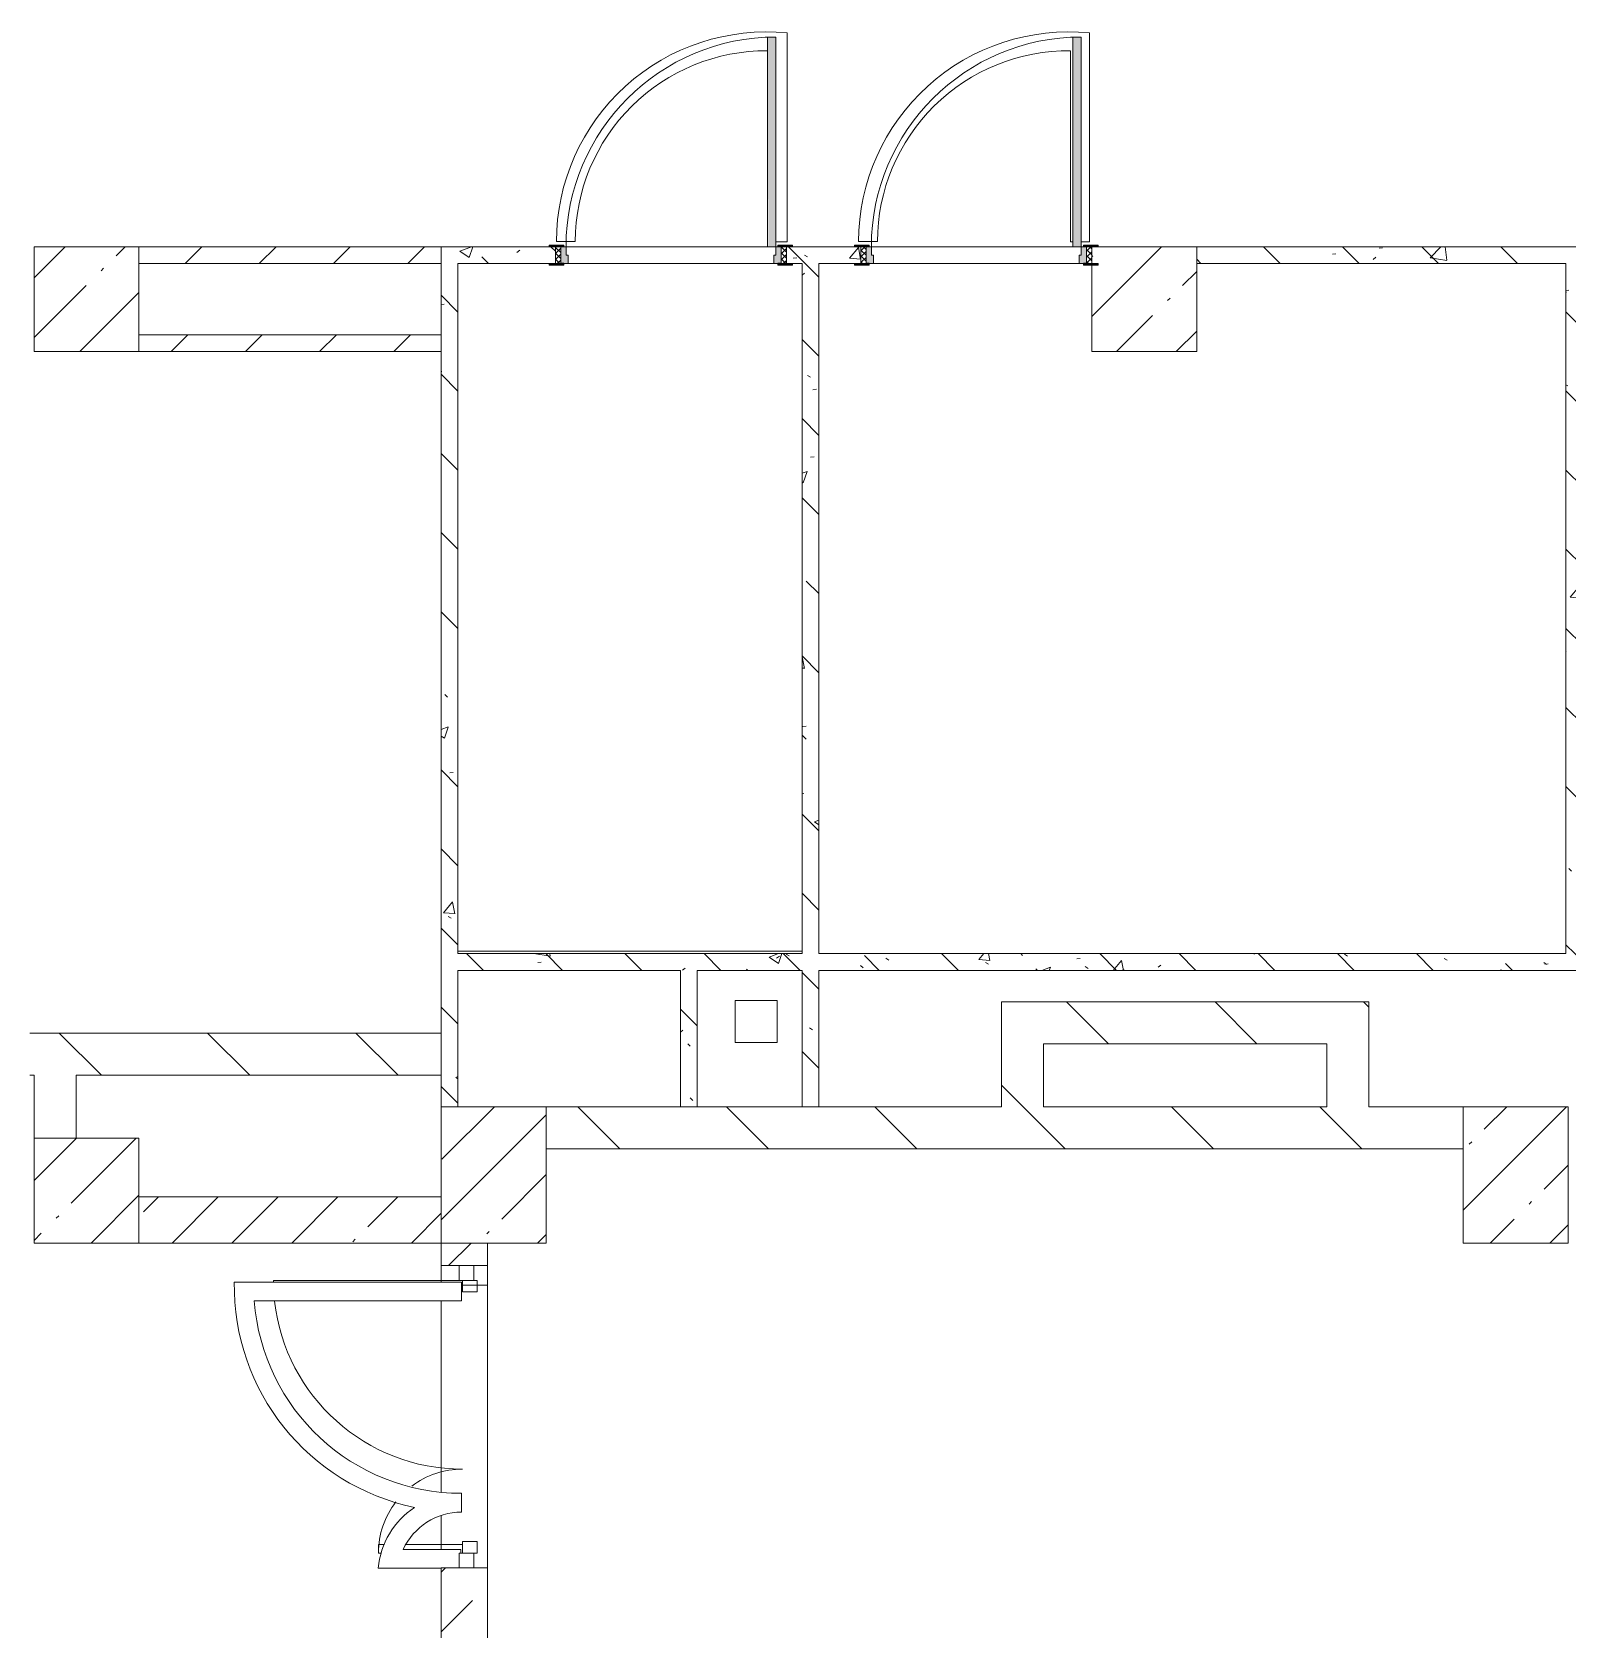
# Model space of a CAD drawing. Header units: millimetres. Extents: x 81566 to 292854, y -8553 to 29000.
# Drawn here: x 239374 to 246688, y 9060 to 16674 of the extents above; entities that cross this region are included whole.
import ezdxf

# ---------------------------------------------------------------- set-up
doc = ezdxf.new("R2010")
doc.units = ezdxf.units.MM
for name, color, linetype, lineweight, true_color in [('A-DETL-GENF-4', 7, 'Continuous', 5, 0xaaaaaa), ('A-DOOR-4', 7, 'Continuous', 5, 0xaaaaaa), ('A-DOOR-5', 7, 'Continuous', 5, 0xe2e2e2), ('A-DOOR-FRAM-4', 7, 'Continuous', 5, 0xe2e2e2), ('A-DOOR-FRAM-5', 7, 'Continuous', 5, 0xaaaaaa), ('A-FLOR-1', 7, 'Continuous', 5, 0xaaaaaa), ('I-WALL-5', 7, 'Continuous', 5, 0x787878)]:
    doc.layers.add(name, color=color, linetype=linetype, lineweight=lineweight, true_color=true_color)
for name, color, linetype, lineweight in [('A-GLAZ-CWMG-2', 7, 'Continuous', 5), ('A-WALL', 7, 'Continuous', 9), ('I-WALL-4', 7, 'Continuous', 5), ('S-COLS-1', 7, 'Continuous', 5)]:
    doc.layers.add(name, color=color, linetype=linetype, lineweight=lineweight)
pattern_1 = [(135, (165843.6, 0), (-353.5534, -353.5534), [])]
pattern_2 = [(45, (165843.6, 0), (-285.1231, 285.1231), []), (45, (166128.7, 0), (-285.1231, 285.1231), [504.031, -100.806, 16.764, -84.042])]
pattern_3 = [(135, (165843.6, 0), (-377.1708, -377.1708), [533.4, -88.9, 17.78, -88.9]), (135, (165843.6, 376.94), (-377.1708, -377.1708), []), (50, (165843.6, 0), (637.6445, -55.7866), [66.675, -733.425]), (355, (165843.6, 0), (-123.3494, 668.699), [53.34, -586.74]), (100.451, (165896.7, -4.65), (514.299, 612.908), [56.665, -623.315]), (46.184, (165843.6, 177.8), (948.7764, -147.15), [100.012, -1100.137]), (96.636, (165922.65, 165.5), (830.909, 865.997), [84.998, -934.973]), (351.184, (165843.6, 177.8), (830.918, 865.988), [80.01, -880.11]), (21, (165932.5, 133.35), (530.6506, -357.9283), [66.675, -733.425]), (326, (165932.5, 133.35), (216.308, 644.6585), [53.34, -586.74]), (71.451, (165976.7, 103.5), (746.9596, 286.7243), [56.665, -623.315]), (37.5, (165843.58, 0), (10.81053, 295.9426), [16.764, -562.864, 16.764, -578.866, -588.962]), (37.5, (165843.58, 0), (10.81053, 295.9426), [-1175.258, 16.764, -572.198]), (7.5, (165843.58, 0), (233.8692, 350.6318), [16.764, -322.834, 16.764, -549.529, -224.472]), (7.5, (165843.58, 0), (233.8692, 350.6318), [-905.891, 16.764, -207.708]), (327.5, (165645.34, 0), (474.5678, -20.0513), [16.764, -205.486, 16.764, -676.656, -920.115]), (327.5, (165645.34, 0), (474.5678, -20.0513), [-915.67, 16.764, -903.351]), (317.5, (165556.44, 0), (518.4522, 88.9934), [16.764, -272.161, 16.764, -443.738, -653.415]), (317.5, (165556.44, 0), (518.4522, 88.9934), [-749.427, 16.764, -636.651])]
pattern_4 = [(135, (1751.41, 104.685), (-14.14214, -14.14214), []), (225, (1751.41, 104.685), (14.14214, -14.14214), [])]
pattern_5 = [(45, (-371.384, 104.685), (-14.1421, 14.1421), []), (135, (-371.384, 104.685), (-14.1421, -14.1421), [])]
pattern_6 = [(45, (165843.58, 0), (-176.7767, 176.7767), [])]

# ---------------------------------------------------------------- blocks, each defined once
blk = doc.blocks.new('BSC_Колонна _Прямоугольная - 650х500-23287315-2_2_3_птичка')
at = {"layer": 'S-COLS-1'}
h = blk.add_hatch(dxfattribs=at)
h.set_pattern_fill('FP_124', color=256, style=0, pattern_type=2)
h.set_pattern_definition([(135, (11225, -75730), (-285.1231, -285.1231), []), (135, (11225, -75444.88), (-285.1231, -285.1231), [504.031, -100.806, 16.764, -84.042])])
h.paths.add_polyline_path([(325, -141.9), (325, 250), (-325, 250), (-325, -250), (325, -250)])
for p, q in [((325, 250), (-325, 250)), ((-325, 250), (-325, -250)), ((325, -250), (325, 250)), ((-325, -250), (325, -250))]:
    blk.add_line(p, q, dxfattribs=at)
blk = doc.blocks.new('BSC_Колонна _Прямоугольная - 500х500-V343-2_2_3_птичка')
at = {"layer": 'S-COLS-1'}
h = blk.add_hatch(dxfattribs=at)
h.set_pattern_fill('FP_125', color=256, style=0, pattern_type=2)
h.set_pattern_definition([(45, (-73790, -11150), (-285.1231, 285.1231), []), (45, (-73504.88, -11150), (-285.1231, 285.1231), [504.031, -100.806, 16.764, -84.042])])
h.paths.add_polyline_path([(-60, -250), (250, -250), (250, 250), (-250, 250), (-250, -250)])
for p, q in [((250, 250), (-250, 250)), ((-250, 250), (-250, -250)), ((250, -250), (250, 250)), ((-250, -250), (250, -250))]:
    blk.add_line(p, q, dxfattribs=at)
blk = doc.blocks.new('BSC_Колонна _Прямоугольная - 500х500-V362-2_2_3_птичка')
at = {"layer": 'S-COLS-1'}
h = blk.add_hatch(dxfattribs=at)
h.set_pattern_fill('FP_132', color=256, style=0, pattern_type=2)
h.set_pattern_definition([(45, (-73790, -15400), (-285.1231, 285.1231), []), (45, (-73504.88, -15400), (-285.1231, 285.1231), [504.031, -100.806, 16.764, -84.042])])
h.paths.add_polyline_path([(250, -250), (250, 250), (-250, 250), (-250, -250)])
for p, q in [((250, 250), (-250, 250)), ((-250, 250), (-250, -250)), ((250, -250), (250, 250)), ((-250, -250), (250, -250))]:
    blk.add_line(p, q, dxfattribs=at)
blk = doc.blocks.new('BSC_Колонна _Прямоугольная - 500х500-V363-2_2_3_птичка')
at = {"layer": 'S-COLS-1'}
h = blk.add_hatch(dxfattribs=at)
h.set_pattern_fill('FP_133', color=256, style=0, pattern_type=2)
h.set_pattern_definition([(45, (-78830, -15400), (-285.1231, 285.1231), []), (45, (-78544.88, -15400), (-285.1231, 285.1231), [504.031, -100.806, 16.764, -84.042])])
h.paths.add_polyline_path([(236.7, -250), (250, -250), (250, 250), (-250, 250), (-250, 170), (-220, 170), (-220, 162), (-250, 162), (-250, -250), (-51.5, -250)])
for p, q in [((250, 250), (-220, 250)), ((250, -250), (250, 250)), ((-250, 162), (-250, -250)), ((-250, -250), (250, -250))]:
    blk.add_line(p, q, dxfattribs=at)
blk = doc.blocks.new('110_Дверь_СКБ_1Ст_Внутренняя1 - Д-4 _л_ 1100x2100h_су мгн-32399984-2_2_3_птичка')
at = {"layer": 'A-DOOR-4'}
h = blk.add_hatch(dxfattribs=at)
h.set_pattern_fill('FP_8', color=256, style=0, pattern_type=2)
h.set_pattern_definition(pattern_4)
h.paths.add_polyline_path([(537.5, -40), (562.5, -40), (562.5, 40), (537.5, 38.2)])
at = {"layer": 'A-DOOR-5'}
h = blk.add_hatch(color=256, dxfattribs=at)
h.paths.add_polyline_path([(512.5, -40), (537.5, -40), (537.5, 40), (512.5, 36.4), (512.5, 0), (502.5, 0), (502.5, -40)])
h.paths.add_polyline_path([(-477.5, -40), (-477.5, 0), (-487.5, 0), (-487.5, 40), (-512.5, 40), (-512.5, -40), (-487.5, -40)])
at = {"layer": 'A-DOOR-FRAM-4'}
for points in [[(512.5, 40), (512.5, 1040), (472.5, 1040), (472.5, 40)], [(-512.5, 40), (-497.5, 40), (-497.5, 48), (-567.5, 48), (-567.5, 40), (-537.5, 40)], [(522.5, 40), (592.5, 40), (592.5, 48), (522.5, 48), (522.5, 41.4)], [(-537.5, -48), (-497.5, -48), (-497.5, -40), (-567.5, -40), (-567.5, -48), (-538, -48)], [(522.5, -48), (592.5, -48), (592.5, -40), (522.5, -40)]]:
    blk.add_hatch(color=256, dxfattribs=at).paths.add_polyline_path(points)
at = {"layer": 'A-DOOR-FRAM-5'}
h = blk.add_hatch(dxfattribs=at)
h.set_pattern_fill('FP_9', color=256, style=0, pattern_type=2)
h.set_pattern_definition(pattern_5)
h.paths.add_polyline_path([(-537.5, -40), (-512.5, -38.2), (-512.5, 40), (-537.5, 40)])
at = {"layer": 'A-DOOR-4'}
for p, q in [((512.5, 1040), (472.5, 1040)), ((472.5, 1040), (472.5, 40)), ((512.5, 40), (512.5, 1040)), ((472.5, 40), (512.5, 40))]:
    blk.add_line(p, q, dxfattribs=at)
blk.add_arc((512.5, 40), 1000, 90, 180, dxfattribs=at)
at = {"layer": 'A-DOOR-FRAM-5'}
for p, q in [((-497.5, 48), (-567.5, 48)), ((-567.5, 48), (-567.5, 40)), ((-567.5, 40), (-497.5, 40)), ((-512.5, 40), (-537.5, 40)), ((-537.5, 40), (-537.5, -40)), ((-487.5, 40), (-512.5, 40)), ((-512.5, 40), (-512.5, -40)), ((-512.5, -40), (-512.5, 40)), ((-497.5, 40), (-512.5, 40)), ((-512.5, 40), (-512.5, 39)), ((-512.5, 39), (-497.5, 39)), ((-497.5, 40), (-497.5, 48)), ((-497.5, 39), (-497.5, 40)), ((-487.5, 0), (-487.5, 40)), ((-477.5, 0), (-487.5, 0)), ((-477.5, -40), (-477.5, 0)), ((512.5, 0), (502.5, 0)), ((502.5, 0), (502.5, -40)), ((512.5, 40), (512.5, 0)), ((537.5, 40), (512.5, 40)), ((592.5, 48), (522.5, 48)), ((522.5, 48), (522.5, 40)), ((537.5, 40), (522.5, 40)), ((522.5, 40), (522.5, 39)), ((522.5, 40), (592.5, 40)), ((522.5, 39), (537.5, 39)), ((537.5, -40), (537.5, 40)), ((562.5, 40), (537.5, 40)), ((537.5, 40), (537.5, -40)), ((537.5, 39), (537.5, 40)), ((562.5, -40), (562.5, 40)), ((592.5, 40), (592.5, 48)), ((-497.5, -40), (-567.5, -40)), ((-567.5, -40), (-567.5, -48)), ((-567.5, -48), (-497.5, -48)), ((-537.5, -40), (-512.5, -40)), ((-497.5, -39), (-512.5, -39)), ((-512.5, -39), (-512.5, -40)), ((-512.5, -40), (-477.5, -40)), ((-512.5, -40), (-497.5, -40)), ((-497.5, -40), (-497.5, -39)), ((-497.5, -48), (-497.5, -40)), ((502.5, -40), (537.5, -40)), ((537.5, -39), (522.5, -39)), ((522.5, -39), (522.5, -40)), ((522.5, -40), (537.5, -40)), ((592.5, -40), (522.5, -40)), ((522.5, -40), (522.5, -48)), ((522.5, -48), (592.5, -48)), ((537.5, -40), (537.5, -39)), ((537.5, -40), (562.5, -40)), ((592.5, -48), (592.5, -40))]:
    blk.add_line(p, q, dxfattribs=at)
blk = doc.blocks.new('110_Дверь_СКБ_1Ст_Внутренняя1 - Д-5 _л_ 1100x2100h_су мгн EIW30-32897889-2_2_3_птичка')
at = {"layer": 'A-DOOR-4'}
h = blk.add_hatch(dxfattribs=at)
h.set_pattern_fill('FP_8', color=256, style=0, pattern_type=2)
h.set_pattern_definition(pattern_4)
h.paths.add_polyline_path([(562.5, -40), (562.5, 40), (537.5, 40), (537.5, -40)])
at = {"layer": 'A-DOOR-5'}
h = blk.add_hatch(color=256, dxfattribs=at)
h.paths.add_polyline_path([(537.5, -40), (537.5, 40), (512.5, 40), (512.5, 0), (502.5, 0), (502.5, -40), (512.5, -40)])
h.paths.add_polyline_path([(-512.1, -40), (-477.5, -39), (-477.5, 0), (-487.5, 0), (-487.5, 40), (-512.5, 40), (-512.5, -40)])
at = {"layer": 'A-DOOR-FRAM-4'}
for points in [[(512.5, 40), (512.5, 1040), (472.5, 1040), (476.8, 40)], [(-497.5, 40), (-497.5, 48), (-567.5, 48), (-567.5, 40), (-508.3, 40)], [(592.5, 40), (592.5, 48), (522.5, 48), (522.5, 40), (566.8, 40)], [(-512.5, -48), (-497.5, -48), (-497.5, -40), (-567.5, -40), (-567.5, -48), (-513.8, -48)], [(537.5, -48), (592.5, -48), (592.5, -40), (522.5, -40), (522.5, -48)]]:
    blk.add_hatch(color=256, dxfattribs=at).paths.add_polyline_path(points)
at = {"layer": 'A-DOOR-FRAM-5'}
h = blk.add_hatch(dxfattribs=at)
h.set_pattern_fill('FP_9', color=256, style=0, pattern_type=2)
h.set_pattern_definition(pattern_5)
h.paths.add_polyline_path([(-512.5, -40), (-512.5, 40), (-537.5, 40), (-537.5, -40), (-512.6, -40)])
at = {"layer": 'A-DOOR-4'}
for p, q in [((512.5, 1040), (472.5, 1040)), ((472.5, 1040), (472.5, 40)), ((512.5, 40), (512.5, 1040)), ((472.5, 40), (512.5, 40))]:
    blk.add_line(p, q, dxfattribs=at)
blk.add_arc((512.5, 40), 1000, 90, 180, dxfattribs=at)
at = {"layer": 'A-DOOR-FRAM-5'}
for p, q in [((-497.5, 48), (-567.5, 48)), ((-567.5, 48), (-567.5, 40)), ((-567.5, 40), (-497.5, 40)), ((-512.5, 40), (-537.5, 40)), ((-537.5, 40), (-537.5, -40)), ((-487.5, 40), (-512.5, 40)), ((-512.5, 40), (-512.5, -40)), ((-512.5, -40), (-512.5, 40)), ((-497.5, 40), (-512.5, 40)), ((-512.5, 40), (-512.5, 39)), ((-512.5, 39), (-497.5, 39)), ((-497.5, 40), (-497.5, 48)), ((-497.5, 39), (-497.5, 40)), ((-487.5, 0), (-487.5, 40)), ((-477.5, 0), (-487.5, 0)), ((-477.5, -40), (-477.5, 0)), ((512.5, 0), (502.5, 0)), ((502.5, 0), (502.5, -40)), ((512.5, 40), (512.5, 0)), ((537.5, 40), (512.5, 40)), ((592.5, 48), (522.5, 48)), ((522.5, 48), (522.5, 40)), ((537.5, 40), (522.5, 40)), ((522.5, 40), (522.5, 39)), ((522.5, 40), (592.5, 40)), ((522.5, 39), (537.5, 39)), ((537.5, -40), (537.5, 40)), ((562.5, 40), (537.5, 40)), ((537.5, 40), (537.5, -40)), ((537.5, 39), (537.5, 40)), ((562.5, -40), (562.5, 40)), ((592.5, 40), (592.5, 48)), ((-497.5, -40), (-567.5, -40)), ((-567.5, -40), (-567.5, -48)), ((-567.5, -48), (-497.5, -48)), ((-537.5, -40), (-512.5, -40)), ((-497.5, -39), (-512.5, -39)), ((-512.5, -39), (-512.5, -40)), ((-512.5, -40), (-477.5, -40)), ((-512.5, -40), (-497.5, -40)), ((-497.5, -40), (-497.5, -39)), ((-497.5, -48), (-497.5, -40)), ((502.5, -40), (537.5, -40)), ((537.5, -39), (522.5, -39)), ((522.5, -39), (522.5, -40)), ((522.5, -40), (537.5, -40)), ((592.5, -40), (522.5, -40)), ((522.5, -40), (522.5, -48)), ((522.5, -48), (592.5, -48)), ((537.5, -40), (537.5, -39)), ((537.5, -40), (562.5, -40)), ((592.5, -48), (592.5, -40))]:
    blk.add_line(p, q, dxfattribs=at)
blk = doc.blocks.new('BSC_Колонна _Прямоугольная - 650х500-V406-2_2_3_птичка')
at = {"layer": 'S-COLS-1'}
h = blk.add_hatch(dxfattribs=at)
h.set_pattern_fill('FP_162', color=256, style=0, pattern_type=2)
h.set_pattern_definition([(135, (11225, -80600), (-285.1231, -285.1231), []), (135, (11225, -80314.88), (-285.1231, -285.1231), [504.031, -100.806, 16.764, -84.042])])
h.paths.add_polyline_path([(325, -250), (325, 250), (-325, 250), (-325, -250), (1.3, -250)])
for p, q in [((325, 250), (-325, 250)), ((-325, 250), (-325, -250)), ((325, -250), (325, 250)), ((-325, -250), (325, -250))]:
    blk.add_line(p, q, dxfattribs=at)
blk = doc.blocks.new('Прямоугольный импост - 50 x 70 мм-31927764-2_2_3_птичка')
at = {"layer": 'A-GLAZ-CWMG-2'}
for p, q in [((-70, 35), (0, 35)), ((-70, -35), (-70, 35)), ((0, 35), (0, -35)), ((0, -35), (-70, -35))]:
    blk.add_line(p, q, dxfattribs=at)
blk = doc.blocks.new('Дверь_Витражная_остекление_ - ДВН_ДАО_Главный вход_1200 в свету Д-22 _п_-32403398-2_2_3_птичка')
at = {"layer": 'A-DETL-GENF-4'}
for p, q in [((650, 920), (642.1, 920)), ((650, 35), (650, 920)), ((-610, 420), (-650, 420)), ((-650, 420), (-650, 406.8)), ((-610, 391.7), (-610, 420)), ((-610, 20), (-610, 288.7)), ((-650, 20), (-610, 20)), ((-595, 20), (-650, 20)), ((-595, -50), (-595, 20)), ((595, -50), (595, 20)), ((595, 20), (650, 20)), ((610, 20), (650, 20)), ((-650, -35), (-650, -50)), ((-650, -50), (-595, -50)), ((650, -50), (595, -50)), ((650, -35), (650, -50))]:
    blk.add_line(p, q, dxfattribs=at)
at = {"layer": 'A-DOOR-4'}
for p, q in [((650, 920), (650, 35)), ((-650, 420), (-650, 406.8))]:
    blk.add_line(p, q, dxfattribs=at)
for centre, radius, start, end in [((650, 20), 900, 96.31899, 180), ((650, 20), 900, 90, 90.51095), ((-650, 20), 400, 52.47423, 90), ((-650, 20), 400, 360, 37.04427)]:
    blk.add_arc(centre, radius, start, end, dxfattribs=at)
blk = doc.blocks.new('Прямоугольный импост - 50 x 70 мм-31701779-2_2_3_птичка')
at = {"layer": 'A-GLAZ-CWMG-2'}
for p, q in [((0, 35), (-70, 35)), ((-70, 35), (-70, -35)), ((0, -35), (0, 35)), ((-70, -35), (0, -35))]:
    blk.add_line(p, q, dxfattribs=at)

msp = doc.modelspace()

# ---------------------------------------------------------------- hatches: boundary and pattern name
at = {"layer": 'I-WALL-4'}
h = msp.add_hatch(dxfattribs=at)
h.set_pattern_fill('FP_102', color=256, style=0, pattern_type=2)
h.set_pattern_definition(pattern_6)
h.paths.add_polyline_path([(239883.6, 15570), (241323.6, 15570), (241323.6, 15650), (239883.6, 15650)])
h = msp.add_hatch(dxfattribs=at)
h.set_pattern_fill('FP_102', color=256, style=0, pattern_type=2)
h.set_pattern_definition(pattern_6)
h.paths.add_polyline_path([(241323.6, 15150), (241323.6, 15230), (239883.6, 15230), (239883.6, 15150), (240975.9, 15150)])
h = msp.add_hatch(dxfattribs=at)
h.set_pattern_fill('FP_99', color=256, style=0, pattern_type=2)
h.set_pattern_definition(pattern_1)
h.paths.add_polyline_path([(243993.6, 11550), (244193.6, 11550), (244193.6, 12050), (243993.6, 12050), (243993.6, 11563.8)])
h = msp.add_hatch(dxfattribs=at)
h.set_pattern_fill('FP_99', color=256, style=0, pattern_type=2)
h.set_pattern_definition(pattern_1)
h.paths.add_polyline_path([(245543.6, 11850), (245543.6, 12050), (244193.6, 12050), (244193.6, 11850), (244923.6, 11850)])
h = msp.add_hatch(dxfattribs=at)
h.set_pattern_fill('FP_99', color=256, style=0, pattern_type=2)
h.set_pattern_definition(pattern_1)
h.paths.add_polyline_path([(245743.6, 11550), (245743.6, 12050), (245543.6, 12050), (245543.6, 11550)])
h = msp.add_hatch(dxfattribs=at)
h.set_pattern_fill('FP_99', color=256, style=0, pattern_type=2)
h.set_pattern_definition(pattern_1)
h.paths.add_polyline_path([(234488.6, 11700), (234597.6, 11700), (234595, 11900), (234488.6, 11900), (234488.6, 11769.4)])
h.paths.add_polyline_path([(241323.6, 11700), (241323.6, 11900), (239363.6, 11898.7), (239363.6, 11700), (240975.9, 11700)])
h.paths.add_polyline_path([(236077.6, 11700), (236153.6, 11700), (236153.6, 11900), (236077.6, 11900), (236077.6, 11788.1)])
h.paths.add_polyline_path([(236653.6, 11700), (236673.6, 11700), (236673.6, 11900), (236653.6, 11900), (236653.6, 11720)])
h = msp.add_hatch(dxfattribs=at)
h.set_pattern_fill('FP_99', color=256, style=0, pattern_type=2)
h.set_pattern_definition(pattern_1)
h.paths.add_polyline_path([(246193.6, 11350), (246193.6, 11550), (241823.6, 11550), (241823.6, 11350), (246128.7, 11350)])
h = msp.add_hatch(dxfattribs=at)
h.set_pattern_fill('FP_97', color=256, style=0, pattern_type=2)
h.set_pattern_definition(pattern_2)
h.paths.add_polyline_path([(240975.9, 10900), (241323.6, 10900), (241323.6, 11120), (239883.6, 11120), (239883.6, 10900), (240593.6, 10900)])
h = msp.add_hatch(dxfattribs=at)
h.set_pattern_fill('FP_97', color=256, style=0, pattern_type=2)
h.set_pattern_definition(pattern_2)
h.paths.add_polyline_path([(241323.6, 7900), (241543.6, 7900), (241543.6, 9352.3), (241323.6, 9352.3), (241323.6, 8013.4)])
h.paths.add_polyline_path([(241323.6, 10792.3), (241543.6, 10792.3), (241543.6, 10900), (241323.6, 10900)])
at = {"layer": 'I-WALL-5'}
h = msp.add_hatch(dxfattribs=at)
h.set_pattern_fill('FP_105', color=256, style=0, pattern_type=2)
h.set_pattern_definition(pattern_3)
h.paths.add_polyline_path([(241323.6, 11550), (241403.6, 11550), (241403.4, 15650), (241323.6, 15650), (241323.6, 11563.8)])
h = msp.add_hatch(dxfattribs=at)
h.set_pattern_fill('FP_105', color=256, style=0, pattern_type=2)
h.set_pattern_definition(pattern_3)
h.paths.add_polyline_path([(245180, 15570), (247323.6, 15570), (247323.6, 15650), (244923.6, 15650), (244923.6, 15570)])
h.paths.add_polyline_path([(248423.6, 15570), (250043.6, 15570), (250043.6, 15650), (248423.6, 15650)])
h.paths.add_polyline_path([(243323.6, 15570), (243323.6, 15650), (242968.4, 15650), (242968.4, 15570), (243293.6, 15570)])
h.paths.add_polyline_path([(241868.4, 15570), (241868.4, 15650), (241403.6, 15650), (241403.6, 15570), (241838.4, 15570)])
h = msp.add_hatch(dxfattribs=at)
h.set_pattern_fill('FP_105', color=256, style=0, pattern_type=2)
h.set_pattern_definition(pattern_3)
h.paths.add_polyline_path([(243043.4, 11550), (243123.4, 11550), (243123.4, 15570), (243043.4, 15570), (243043.4, 11563.8)])
h = msp.add_hatch(dxfattribs=at)
h.set_pattern_fill('FP_105', color=256, style=0, pattern_type=2)
h.set_pattern_definition(pattern_3)
h.paths.add_polyline_path([(246763.4, 12280), (246763.4, 15570), (246683.4, 15570), (246683.4, 12280)])
h = msp.add_hatch(dxfattribs=at)
h.set_pattern_fill('FP_105', color=256, style=0, pattern_type=2)
h.set_pattern_definition(pattern_3)
h.paths.add_polyline_path([(241403.6, 12200), (243043.4, 12200), (243040, 12280), (241403.6, 12280), (241403.6, 12267.4)])
h = msp.add_hatch(dxfattribs=at)
h.set_pattern_fill('FP_105', color=256, style=0, pattern_type=2)
h.set_pattern_definition(pattern_3)
h.paths.add_polyline_path([(250317.4, 12200), (250323.6, 12200), (250323.6, 12280), (243123.4, 12280), (243123.4, 12200), (250091.4, 12200)])
h = msp.add_hatch(dxfattribs=at)
h.set_pattern_fill('FP_105', color=256, style=0, pattern_type=2)
h.set_pattern_definition(pattern_3)
h.paths.add_polyline_path([(242543.4, 11550), (242543.4, 12200), (242463.4, 12200), (242463.4, 11550)])

# ---------------------------------------------------------------- linework, layer by layer
at = {"layer": 'A-FLOR-1'}
for p, q in [((242972.6, 15674.2), (242972.6, 16669.2)), ((244412.6, 15674.2), (244412.6, 16669.2)), ((244322.6, 16584.1), (244322.6, 15674.2)), ((241872.6, 15675.2), (241962.6, 15675.2)), ((242878.4, 15650), (241918.4, 15650)), ((242918.4, 15674.2), (242972.6, 15674.2)), ((243312.6, 15675.2), (243402.6, 15675.2)), ((244322.6, 15674.2), (244333.6, 15674.2)), ((244373.6, 15674.2), (244412.6, 15674.2)), ((241403.4, 12291), (243043.4, 12291)), ((242724.1, 12057), (242924.1, 12057)), ((242724.1, 11857), (242724.1, 12057)), ((242924.1, 12057), (242924.1, 11857)), ((242924.1, 11857), (242724.1, 11857)), ((241323.6, 10714.4), (241323.6, 10792.3)), ((241543.6, 10792.3), (241543.6, 10700)), ((241420.6, 10714.4), (240337.9, 10714.4)), ((241420.6, 10624.7), (241420.6, 10714.4)), ((241543.6, 10700), (241420.6, 10700)), ((240433, 10624.7), (241420.6, 10624.7)), ((241420.6, 9617.4), (241420.6, 9707)), ((241417.6, 9439.5), (241142.6, 9439.5)), ((241417.6, 9422.3), (241417.6, 9439.5)), ((241023.6, 9350.1), (241323.6, 9350.1))]:
    msp.add_line(p, q, dxfattribs=at)
for centre, radius, start, end in [((242872.6, 15674.2), 1000, 84.26083, 179.9427), ((244312.6, 15674.2), 1000, 84.26083, 179.9427), ((242872.6, 15674.2), 910, 89.63868, 179.93704), ((244312.6, 15674.2), 910, 89.37036, 179.93704), ((241416.7, 10696.2), 1079, 179.03315, 258.2109), ((241420.6, 10697.3), 990.3, 184.20575, 270), ((241416.7, 9312.2), 395, 123.92463, 174.49945), ((241420.6, 9311.2), 306.2, 90, 155.21522)]:
    msp.add_arc(centre, radius, start, end, dxfattribs=at)
at = {"layer": 'A-WALL'}
for p, q in [((241323.6, 15570), (241323.6, 15650)), ((241323.6, 15150), (241323.6, 15230)), ((242463.4, 11550), (242543.4, 11550)), ((243043.4, 11550), (243123.4, 11550))]:
    msp.add_line(p, q, dxfattribs=at)
at = {"layer": 'I-WALL-4'}
for p, q in [((241838.4, 15650), (239883.6, 15650)), ((241918.4, 15650), (242878.4, 15650)), ((243293.6, 15650), (242998.4, 15650)), ((243373.6, 15650), (244333.6, 15650)), ((247293.6, 15650), (244923.6, 15650)), ((239883.6, 15570), (241323.6, 15570)), ((241323.6, 15570), (241323.6, 15230)), ((241403.6, 12280), (241403.6, 15570)), ((241403.6, 15570), (241838.4, 15570)), ((242908.4, 15570), (241928.4, 15570)), ((242998.4, 15570), (243043.4, 15570)), ((243043.4, 15570), (243043.4, 12280)), ((243123.4, 15570), (243293.6, 15570)), ((243123.4, 12280), (243123.4, 15570)), ((244363.6, 15570), (243383.6, 15570)), ((244923.6, 15570), (246683.4, 15570)), ((246683.4, 15570), (246683.4, 12280)), ((241323.6, 15230), (239883.6, 15230)), ((239883.6, 15150), (241323.6, 15150)), ((241323.6, 15150), (241323.6, 11550)), ((243043.4, 12280), (241403.6, 12280)), ((246683.4, 12280), (243123.4, 12280)), ((241403.6, 11550), (241403.6, 12200)), ((241403.6, 12200), (242463.4, 12200)), ((242463.4, 12200), (242463.4, 11550)), ((242543.4, 12200), (243043.4, 12200)), ((242543.4, 11550), (242543.4, 12200)), ((243043.4, 12200), (243043.4, 11550)), ((243123.4, 11550), (243123.4, 12200)), ((243123.4, 12200), (250323.6, 12200)), ((243993.6, 12050), (243993.6, 11550)), ((245743.6, 12050), (243993.6, 12050)), ((245743.6, 11550), (245743.6, 12050)), ((241323.6, 11900), (239363.6, 11900)), ((244193.6, 11550), (244193.6, 11850)), ((244193.6, 11850), (245543.6, 11850)), ((245543.6, 11850), (245543.6, 11550)), ((239383.6, 11700), (239363.6, 11700)), ((239383.6, 11700), (239383.6, 11400)), ((239583.6, 11700), (241323.6, 11700)), ((239583.6, 11400), (239583.6, 11700)), ((242463.4, 11550), (241823.6, 11550)), ((243043.4, 11550), (242543.4, 11550)), ((243993.6, 11550), (243123.4, 11550)), ((245543.6, 11550), (244193.6, 11550)), ((246193.6, 11550), (245743.6, 11550)), ((241823.6, 11350), (246193.6, 11350)), ((241323.6, 11120), (239883.6, 11120)), ((239883.6, 10900), (241323.6, 10900)), ((241323.6, 10900), (241323.6, 10792.3)), ((241543.6, 4050), (241543.6, 10900)), ((241323.6, 10792.3), (241543.6, 10792.3)), ((241323.6, 9712.2), (241323.6, 10624.7)), ((241323.6, 9439.5), (241323.6, 9600.4)), ((241323.6, 9352.3), (241323.6, 8280)), ((241543.6, 9352.3), (241323.6, 9352.3))]:
    msp.add_line(p, q, dxfattribs=at)

# ---------------------------------------------------------------- block references
at = {"layer": 'A-DOOR-4'}
for name, p in [('110_Дверь_СКБ_1Ст_Внутренняя1 - Д-5 _л_ 1100x2100h_су мгн EIW30-32897889-2_2_3_птичка', (242405.9, 15610)), ('110_Дверь_СКБ_1Ст_Внутренняя1 - Д-4 _л_ 1100x2100h_су мгн-32399984-2_2_3_птичка', (243861.1, 15610))]:
    msp.add_blockref(name, p, dxfattribs=at)
at = {"layer": 'A-DOOR-4', "rotation": 89.99999999999997}
msp.add_blockref('Дверь_Витражная_остекление_ - ДВН_ДАО_Главный вход_1200 в свету Д-22 _п_-32403398-2_2_3_птичка', (241444.6, 10072.3), dxfattribs=at)
at = {"layer": 'A-GLAZ-CWMG-2', "extrusion": (0, 0, -1), "rotation": 90.00000000000004}
msp.add_blockref('Прямоугольный импост - 50 x 70 мм-31927764-2_2_3_птичка', (-241444.6, 10792.3), dxfattribs=at)
at = {"layer": 'A-GLAZ-CWMG-2', "rotation": 269.9999999999999}
msp.add_blockref('Прямоугольный импост - 50 x 70 мм-31701779-2_2_3_птичка', (241444.6, 9352.3), dxfattribs=at)
at = {"layer": 'S-COLS-1'}
for name, p in [('BSC_Колонна _Прямоугольная - 500х500-V362-2_2_3_птичка', (239633.6, 15400)), ('BSC_Колонна _Прямоугольная - 500х500-V363-2_2_3_птичка', (244673.6, 15400)), ('BSC_Колонна _Прямоугольная - 500х500-V343-2_2_3_птичка', (239633.6, 11150))]:
    msp.add_blockref(name, p, dxfattribs=at)
at = {"layer": 'S-COLS-1', "rotation": 270.0000000000007}
for name, p in [('BSC_Колонна _Прямоугольная - 650х500-23287315-2_2_3_птичка', (241573.6, 11225)), ('BSC_Колонна _Прямоугольная - 650х500-V406-2_2_3_птичка', (246443.6, 11225))]:
    msp.add_blockref(name, p, dxfattribs=at)

doc.saveas('drawing.dxf')
